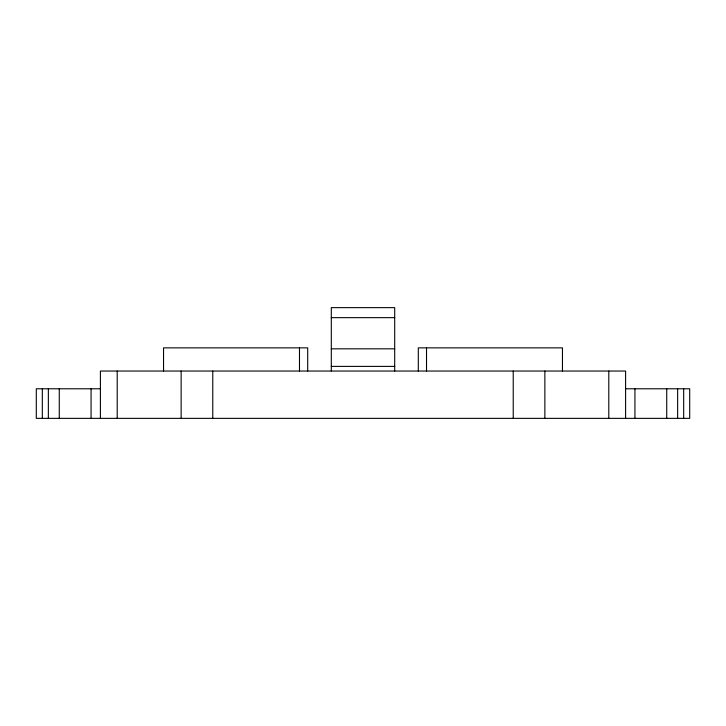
<?xml version="1.0" encoding="UTF-8"?>
<svg xmlns="http://www.w3.org/2000/svg" width="726" height="726" viewBox="0 0 726 726"><rect width="100%" height="100%" fill="white"/><g stroke="black" fill="none" stroke-linecap="round" stroke-linejoin="round"><path stroke-width="1.09" d="M331.301 317.652L394.699 317.652M331.301 348.825L394.699 348.825M331.301 366.394L394.699 366.394M100.406 388.782L36.3 388.782L36.3 418.358L689.7 418.358L689.7 388.782L625.594 388.782M683.674 388.782L683.674 418.358M677.648 388.782L677.648 418.358M666.731 388.782L666.731 418.358M634.932 388.782L634.932 418.358M625.594 418.358L625.594 371.04L100.406 371.04L100.406 418.358M608.796 371.04L608.796 418.358M562.459 371.04L562.459 347.863L418.303 347.863L418.303 371.04M544.863 371.04L544.863 418.358M513.228 371.04L513.228 418.358M426.516 347.863L426.516 371.04M394.699 371.04L394.699 307.642L331.301 307.642L331.301 371.04M307.697 371.04L307.697 347.863L163.541 347.863L163.541 371.04M299.484 347.863L299.484 371.04M212.772 371.04L212.772 418.358M181.137 371.04L181.137 418.358M117.204 371.04L117.204 418.358M91.068 388.782L91.068 418.358M59.269 388.782L59.269 418.358M48.352 388.782L48.352 418.358M42.326 388.782L42.326 418.358"/></g></svg>
